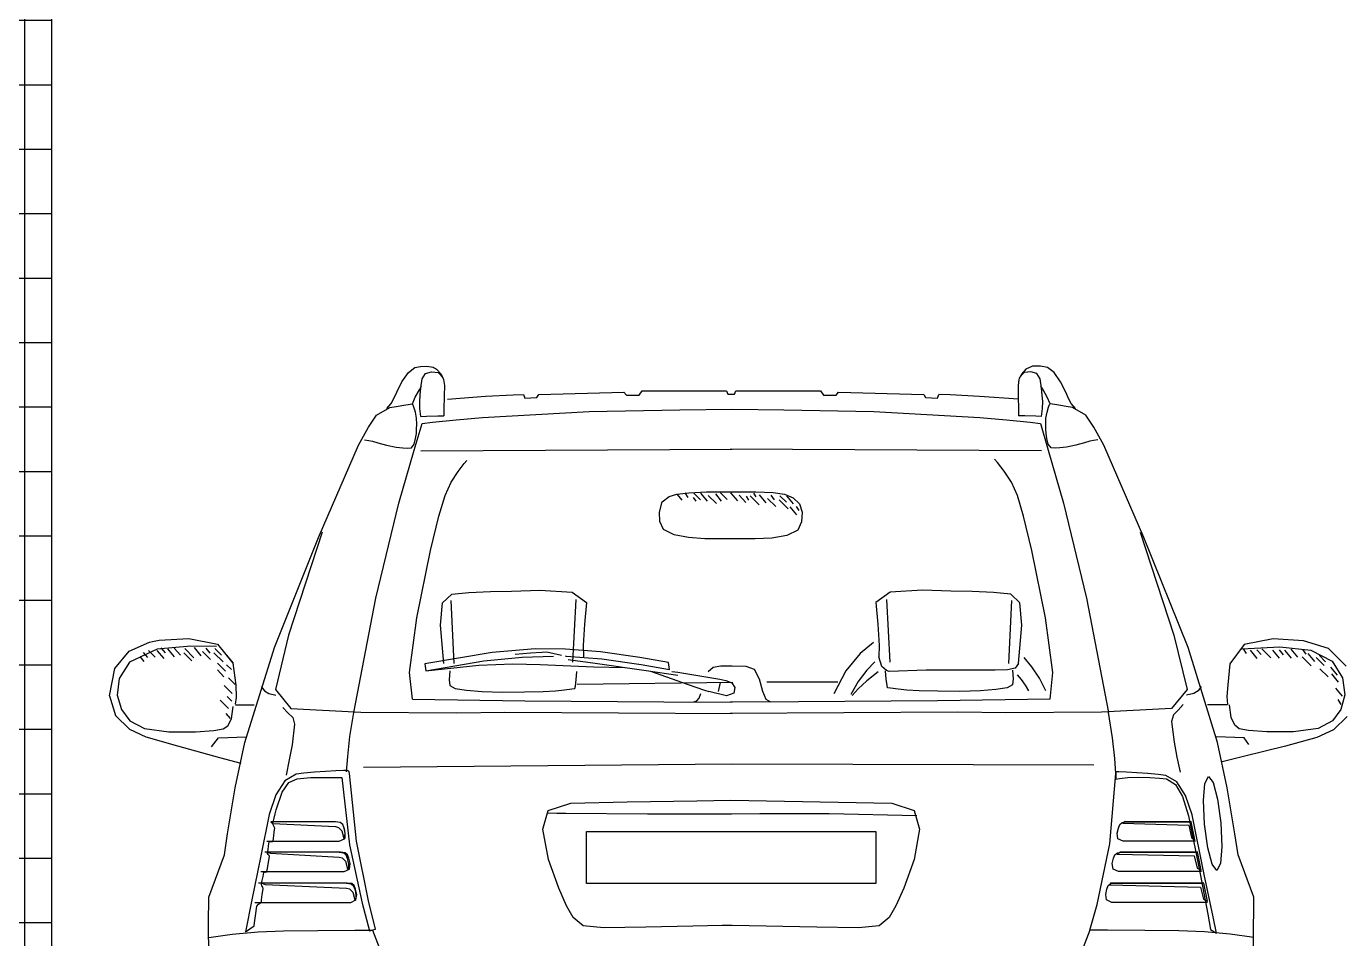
# Model space of a CAD drawing. Extents: x 425 to 531, y 796 to 840.
# Drawn here: x 478.165 to 480.468, y 812.885 to 814.477 of the extents above; entities that cross this region are included whole.
import ezdxf

# ---------------------------------------------------------------- set-up
doc = ezdxf.new("R2010")
doc.units = 0
doc.header["$MEASUREMENT"] = 0
doc.linetypes.add('CONTINU', pattern=[0])
doc.layers.get('0').update_dxf_attribs({"linetype": 'CONTINUOUS'})
doc.layers.add('Indic_Corte_Vista', color=2, linetype='CONTINUOUS')

# ---------------------------------------------------------------- blocks, each defined once
blk = doc.blocks.new('Austin Mini arrière')
at = {"color": 8, "linetype": 'Continuous', "flags": 128}
for points in [[(0.1064, -28.8455), (0.1177, -28.8287)], [(0.1177, -28.8287), (0.1289, -28.8201)], [(0.1289, -28.8201), (0.1414, -28.8181)], [(0.1414, -28.8181), (0.1552, -28.8182)], [(0.1419, -28.8402), (0.1479, -28.8306)], [(0.1479, -28.8306), (0.1582, -28.8276)], [(0.1552, -28.8182), (0.1669, -28.8232)], [(0.1582, -28.8276), (0.1696, -28.829)], [(0.1669, -28.8232), (0.1747, -28.8318)], [(0.1696, -28.829), (0.1785, -28.838)], [(1.1928, -28.829), (1.184, -28.838)], [(1.1956, -28.8232), (1.1878, -28.8318)], [(1.2043, -28.8276), (1.1928, -28.829)], [(1.1975, -28.8218), (1.1956, -28.8232)], [(1.1995, -28.8206), (1.1975, -28.8218)], [(1.2017, -28.8196), (1.1995, -28.8206)], [(1.2124, -28.8177), (1.2017, -28.8196)], [(1.2146, -28.8306), (1.2043, -28.8276)], [(1.2237, -28.8184), (1.2124, -28.8177)], [(1.2206, -28.8402), (1.2146, -28.8306)], [(1.2336, -28.8201), (1.2237, -28.8184)], [(1.2448, -28.8287), (1.2336, -28.8201)], [(1.2561, -28.8455), (1.2448, -28.8287)], [(0.0973, -28.8633), (0.1064, -28.8455)], [(0.1369, -28.8591), (0.1405, -28.8528)], [(0.1395, -28.8555), (0.1419, -28.8402)], [(0.1747, -28.8318), (0.1792, -28.841)], [(0.1792, -28.841), (0.1806, -28.8517)], [(0.1806, -28.8517), (0.1804, -28.8705)], [(1.1833, -28.841), (1.1819, -28.8517)], [(1.1819, -28.8517), (1.1821, -28.8705)], [(1.1878, -28.8318), (1.1833, -28.841)], [(1.223, -28.8555), (1.2206, -28.8402)], [(1.2256, -28.8591), (1.222, -28.8528)], [(1.2652, -28.8633), (1.2561, -28.8455)], [(0.0878, -28.8832), (0.092, -28.8754)], [(0.092, -28.8754), (0.0973, -28.8633)], [(0.1247, -28.8834), (0.1297, -28.8721)], [(0.1297, -28.8721), (0.1369, -28.8591)], [(0.1375, -28.8793), (0.1384, -28.8686)], [(0.1384, -28.8686), (0.1395, -28.8555)], [(0.1797, -28.8758), (0.2481, -28.8707)], [(0.1804, -28.8705), (0.1798, -28.8934)], [(0.2481, -28.8707), (0.2989, -28.8682)], [(0.2989, -28.8682), (0.3188, -28.8675)], [(0.321, -28.8739), (0.3188, -28.8675)], [(0.3421, -28.8728), (0.321, -28.8739)], [(0.3452, -28.8675), (0.3421, -28.8728)], [(0.494, -28.8633), (0.3452, -28.8675)], [(0.4982, -28.8686), (0.494, -28.8633)], [(0.5204, -28.8686), (0.4982, -28.8686)], [(0.5256, -28.8612), (0.5204, -28.8686)], [(0.6733, -28.8612), (0.5256, -28.8612)], [(0.6754, -28.8665), (0.6733, -28.8612)], [(0.687, -28.8665), (0.6754, -28.8665)], [(0.6892, -28.8612), (0.687, -28.8665)], [(0.8369, -28.8612), (0.6892, -28.8612)], [(0.8421, -28.8686), (0.8369, -28.8612)], [(0.8643, -28.8686), (0.8421, -28.8686)], [(0.8685, -28.8633), (0.8643, -28.8686)], [(1.0173, -28.8675), (0.8685, -28.8633)], [(1.0204, -28.8728), (1.0173, -28.8675)], [(1.0415, -28.8739), (1.0204, -28.8728)], [(1.0437, -28.8675), (1.0415, -28.8739)], [(1.062, -28.8681), (1.0437, -28.8675)], [(1.1099, -28.8705), (1.062, -28.8681)], [(1.1767, -28.8756), (1.1099, -28.8705)], [(1.1821, -28.8705), (1.1826, -28.8934)], [(1.2241, -28.8686), (1.223, -28.8555)], [(1.225, -28.8793), (1.2241, -28.8686)], [(1.2327, -28.8721), (1.2256, -28.8591)], [(1.2378, -28.8834), (1.2327, -28.8721)], [(1.2705, -28.8754), (1.2652, -28.8633)], [(1.2747, -28.8832), (1.2705, -28.8754)], [(0.0622, -28.9036), (0.0856, -28.8902)], [(0.0804, -28.8918), (0.0878, -28.8832)], [(0.0856, -28.8902), (0.0967, -28.8883)], [(0.0967, -28.8883), (0.113, -28.8853)], [(0.113, -28.8853), (0.1247, -28.8834)], [(0.1254, -28.8848), (0.1247, -28.8834)], [(0.1272, -28.8896), (0.1254, -28.8848)], [(0.13, -28.8981), (0.1272, -28.8896)], [(0.1319, -28.9088), (0.13, -28.8981)], [(0.1376, -28.892), (0.1375, -28.8793)], [(0.1395, -28.9055), (0.1376, -28.892)], [(0.1798, -28.8934), (0.1796, -28.9045)], [(0.4324, -28.8972), (0.2471, -28.9076)], [(0.5893, -28.8941), (0.4324, -28.8972)], [(0.6797, -28.8929), (0.5893, -28.8941)], [(0.7708, -28.8941), (0.6797, -28.8929)], [(0.9293, -28.8972), (0.7708, -28.8941)], [(1.1154, -28.9076), (0.9293, -28.8972)], [(1.1826, -28.8934), (1.1829, -28.9045)], [(1.223, -28.9055), (1.2249, -28.892)], [(1.2249, -28.892), (1.225, -28.8793)], [(1.2306, -28.9088), (1.2325, -28.8981)], [(1.2325, -28.8981), (1.2353, -28.8896)], [(1.2353, -28.8896), (1.2371, -28.8848)], [(1.2371, -28.8848), (1.2378, -28.8834)], [(1.2495, -28.8853), (1.2378, -28.8834)], [(1.2658, -28.8883), (1.2495, -28.8853)], [(1.2769, -28.8902), (1.2658, -28.8883)], [(1.2821, -28.8918), (1.2747, -28.8832)], [(1.3003, -28.9036), (1.2769, -28.8902)], [(0.048, -28.9243), (0.0622, -28.9036)], [(0.1416, -28.9182), (0.1279, -28.9646)], [(0.1323, -28.9191), (0.1319, -28.9088)], [(0.1321, -28.9277), (0.1323, -28.9191)], [(0.1395, -28.9055), (0.1494, -28.9052)], [(0.1596, -28.9159), (0.1416, -28.9182)], [(0.1494, -28.9052), (0.1689, -28.9047)], [(0.201, -28.9113), (0.1596, -28.9159)], [(0.1689, -28.9047), (0.1796, -28.9045)], [(0.2471, -28.9076), (0.201, -28.9113)], [(1.1615, -28.9113), (1.1154, -28.9076)], [(1.2029, -28.9159), (1.1615, -28.9113)], [(1.1935, -28.9047), (1.1829, -28.9045)], [(1.2131, -28.9052), (1.1935, -28.9047)], [(1.2209, -28.9182), (1.2029, -28.9159)], [(1.223, -28.9055), (1.2131, -28.9052)], [(1.2346, -28.9646), (1.2209, -28.9182)], [(1.2302, -28.9191), (1.2306, -28.9088)], [(1.2304, -28.9277), (1.2302, -28.9191)], [(1.3145, -28.9243), (1.3003, -28.9036)], [(0.0308, -28.9556), (0.048, -28.9243)], [(0.1279, -28.954), (0.1304, -28.9442)], [(0.1304, -28.9442), (0.1317, -28.9354)], [(0.1317, -28.9354), (0.1321, -28.9277)], [(1.2308, -28.9354), (1.2304, -28.9277)], [(1.2321, -28.9442), (1.2308, -28.9354)], [(1.2346, -28.954), (1.2321, -28.9442)], [(1.3317, -28.9556), (1.3145, -28.9243)], [(-0.0389, -29.1167), (0.0308, -28.9556)], [(0.0414, -28.9467), (0.0488, -28.9476)], [(0.0488, -28.9476), (0.055, -28.9489)], [(0.055, -28.9489), (0.0646, -28.9519)], [(0.0646, -28.9519), (0.0798, -28.956)], [(0.0798, -28.956), (0.0961, -28.9591)], [(0.0961, -28.9591), (0.1078, -28.9604)], [(0.1279, -28.9646), (0.1012, -29.0571)], [(0.1078, -28.9604), (0.1156, -28.9611)], [(0.1156, -28.9611), (0.1229, -28.9604)], [(0.1229, -28.9604), (0.1279, -28.954)], [(0.1395, -28.9657), (0.6828, -28.9627)], [(1.223, -28.9657), (0.6797, -28.9627)], [(1.2396, -28.9604), (1.2346, -28.954)], [(1.2613, -29.0571), (1.2346, -28.9646)], [(1.2469, -28.9611), (1.2396, -28.9604)], [(1.2547, -28.9604), (1.2469, -28.9611)], [(1.2663, -28.9591), (1.2547, -28.9604)], [(1.2827, -28.956), (1.2663, -28.9591)], [(1.2979, -28.9519), (1.2827, -28.956)], [(1.3075, -28.9489), (1.2979, -28.9519)], [(1.3137, -28.9476), (1.3075, -28.9489)], [(1.3211, -28.9467), (1.3137, -28.9476)], [(1.4014, -29.1167), (1.3317, -28.9556)], [(0.205, -29.0011), (0.2165, -28.9862)], [(0.2165, -28.9862), (0.2215, -28.9802)], [(1.1471, -28.9879), (1.1425, -28.9825)], [(1.1579, -29.0018), (1.1471, -28.9879)], [(0.1922, -29.0205), (0.205, -29.0011)], [(1.1703, -29.0205), (1.1579, -29.0018)], [(0.1818, -29.0437), (0.1922, -29.0205)], [(0.6384, -29.0373), (0.6083, -29.0384)], [(0.681, -29.0371), (0.6384, -29.0373)], [(0.7241, -29.0375), (0.681, -29.0371)], [(0.7553, -29.0388), (0.7241, -29.0375)], [(1.1807, -29.0437), (1.1703, -29.0205)], [(0.1012, -29.0571), (0.061, -29.2231)], [(0.1711, -29.08), (0.1818, -29.0437)], [(0.562, -29.0582), (0.5576, -29.073)], [(0.5732, -29.0477), (0.562, -29.0582)], [(0.5882, -29.0414), (0.5732, -29.0477)], [(0.5849, -29.0442), (0.5732, -29.0582)], [(0.5976, -29.0514), (0.5817, -29.0672)], [(0.5962, -29.0442), (0.5846, -29.0555)], [(0.6083, -29.0384), (0.5882, -29.0414)], [(0.6178, -29.049), (0.6036, -29.0631)], [(0.612, -29.0432), (0.6065, -29.0514)], [(0.6323, -29.0425), (0.6206, -29.0565)], [(0.6484, -29.0442), (0.6325, -29.0599)], [(0.6425, -29.0394), (0.638, -29.0462)], [(0.6554, -29.0449), (0.651, -29.0517)], [(0.6671, -29.0432), (0.6559, -29.0558)], [(0.6822, -29.0388), (0.6705, -29.0528)], [(0.6997, -29.039), (0.6882, -29.0504)], [(0.7087, -29.0408), (0.6986, -29.0536)], [(0.7213, -29.0439), (0.7071, -29.0579)], [(0.7351, -29.0398), (0.7234, -29.0538)], [(0.7464, -29.0397), (0.7349, -29.0511)], [(0.7477, -29.047), (0.7432, -29.0537)], [(0.776, -29.0414), (0.7553, -29.0388)], [(0.7622, -29.0388), (0.7567, -29.047)], [(0.7755, -29.0418), (0.7672, -29.0517)], [(0.7895, -29.0453), (0.776, -29.0414)], [(0.8015, -29.0546), (0.7895, -29.0453)], [(0.8066, -29.073), (0.8015, -29.0546)], [(1.1914, -29.08), (1.1807, -29.0437)], [(1.3015, -29.2231), (1.2613, -29.0571)], [(0.1564, -29.1397), (0.1711, -29.08)], [(0.5576, -29.073), (0.5584, -29.0897)], [(0.5679, -29.063), (0.5635, -29.0698)], [(0.5788, -29.0634), (0.5671, -29.0774)], [(0.806, -29.0893), (0.8066, -29.073)], [(1.2061, -29.1397), (1.1914, -29.08)], [(0.5584, -29.0897), (0.5651, -29.1041)], [(0.5651, -29.1041), (0.5842, -29.1137)], [(0.7807, -29.1122), (0.7996, -29.103)], [(0.7996, -29.103), (0.806, -29.0893)], [(-0.1161, -29.3087), (-0.0389, -29.1167)], [(-0.0325, -29.1076), (-0.0913, -29.2873)], [(0.5842, -29.1137), (0.6104, -29.118)], [(0.6104, -29.118), (0.6397, -29.1194)], [(0.6397, -29.1194), (0.681, -29.1194)], [(0.681, -29.1194), (0.7275, -29.119)], [(0.7275, -29.119), (0.756, -29.1169)], [(0.756, -29.1169), (0.7807, -29.1122)], [(1.395, -29.1076), (1.4538, -29.2873)], [(1.4786, -29.3087), (1.4014, -29.1167)], [(0.1327, -29.257), (0.1564, -29.1397)], [(1.2298, -29.257), (1.2061, -29.1397)], [(0.1773, -29.2307), (0.1933, -29.2157)], [(0.1933, -29.2157), (0.2232, -29.2127)], [(0.2232, -29.2127), (0.2608, -29.2113)], [(0.2608, -29.2113), (0.2977, -29.2104)], [(0.2977, -29.2104), (0.3474, -29.2088)], [(0.3474, -29.2088), (0.4036, -29.2124)], [(0.4036, -29.2124), (0.4286, -29.2305)], [(0.9589, -29.2124), (0.9339, -29.2305)], [(1.0151, -29.2088), (0.9589, -29.2124)], [(1.0648, -29.2104), (1.0151, -29.2088)], [(1.1017, -29.2113), (1.0648, -29.2104)], [(1.1393, -29.2127), (1.1017, -29.2113)], [(1.1692, -29.2157), (1.1393, -29.2127)], [(1.1852, -29.2307), (1.1692, -29.2157)], [(0.061, -29.2231), (0.0224, -29.4225)], [(0.1738, -29.2699), (0.1773, -29.2307)], [(0.1919, -29.2267), (0.197, -29.3366)], [(0.4099, -29.2252), (0.4043, -29.3344)], [(0.4286, -29.2305), (0.4251, -29.2684)], [(0.9339, -29.2305), (0.9374, -29.2684)], [(0.9526, -29.2252), (0.9581, -29.3344)], [(1.1706, -29.2267), (1.1655, -29.3366)], [(1.1887, -29.2699), (1.1852, -29.2307)], [(1.3401, -29.4225), (1.3015, -29.2231)], [(0.1196, -29.3524), (0.1327, -29.257)], [(1.2429, -29.3524), (1.2298, -29.257)], [(-0.0913, -29.2873), (-0.1144, -29.3822)], [(0.1796, -29.337), (0.1738, -29.2699)], [(0.4251, -29.2684), (0.4229, -29.3057)], [(0.9374, -29.2684), (0.9396, -29.3057)], [(1.1829, -29.337), (1.1887, -29.2699)], [(1.4538, -29.2873), (1.4769, -29.3822)], [(-0.3924, -29.3417), (-0.3611, -29.3109)], [(-0.3306, -29.3135), (-0.3676, -29.3328)], [(-0.3611, -29.3109), (-0.318, -29.2975)], [(-0.2766, -29.3079), (-0.3306, -29.3135)], [(-0.316, -29.3125), (-0.3215, -29.3207)], [(-0.318, -29.2975), (-0.265, -29.2941)], [(-0.2957, -29.3118), (-0.3074, -29.3258)], [(-0.2847, -29.3136), (-0.2964, -29.3276)], [(-0.2752, -29.3132), (-0.2824, -29.3217)], [(-0.2098, -29.3113), (-0.2766, -29.3079)], [(-0.2636, -29.3135), (-0.2753, -29.3275)], [(-0.265, -29.2941), (-0.2143, -29.3039)], [(-0.2447, -29.3111), (-0.2606, -29.3268)], [(-0.2362, -29.3129), (-0.2441, -29.3213)], [(-0.2246, -29.3138), (-0.2363, -29.3279)], [(-0.2122, -29.3112), (-0.2177, -29.3194)], [(-0.2143, -29.3039), (-0.1893, -29.3376)], [(-0.1675, -29.4747), (-0.1161, -29.3087)], [(0.4229, -29.3057), (0.4233, -29.3254)], [(0.4331, -29.3005), (0.456, -29.3193)], [(0.9092, -29.3167), (0.9704, -29.3116)], [(0.9396, -29.3057), (0.9392, -29.3254)], [(0.9704, -29.3116), (1.0232, -29.3113)], [(1.0232, -29.3113), (1.0983, -29.3175)], [(1.53, -29.4747), (1.4786, -29.3087)], [(1.578, -29.303), (1.5512, -29.3363)], [(1.5827, -29.3109), (1.5711, -29.3223)], [(1.6278, -29.293), (1.578, -29.303)], [(1.5796, -29.3073), (1.6246, -29.3067)], [(1.5985, -29.31), (1.5912, -29.3189)], [(1.6189, -29.3092), (1.6072, -29.3233)], [(1.6349, -29.3109), (1.619, -29.3267)], [(1.6246, -29.3067), (1.6832, -29.312)], [(1.6799, -29.2962), (1.6278, -29.293)], [(1.6537, -29.31), (1.6424, -29.3226)], [(1.6653, -29.311), (1.6536, -29.325)], [(1.6768, -29.3094), (1.6695, -29.3183)], [(1.6836, -29.3142), (1.6719, -29.3282)], [(1.6857, -29.2971), (1.6799, -29.2962)], [(1.6832, -29.312), (1.7315, -29.3347)], [(1.6913, -29.2982), (1.6857, -29.2971)], [(1.6983, -29.3143), (1.6867, -29.3257)], [(1.6969, -29.2995), (1.6913, -29.2982)], [(1.7322, -29.3156), (1.6969, -29.2995)], [(-0.3676, -29.3328), (-0.386, -29.362)], [(-0.3448, -29.3223), (-0.3564, -29.3337)], [(-0.3396, -29.3265), (-0.3538, -29.3405)], [(-0.325, -29.3196), (-0.3367, -29.3336)], [(-0.3151, -29.3251), (-0.331, -29.3408)], [(0.1565, -29.3426), (0.1697, -29.3265)], [(0.1796, -29.337), (0.1858, -29.3452)], [(0.4186, -29.3423), (0.4233, -29.3254)], [(0.4305, -29.3338), (0.4445, -29.3483)], [(0.456, -29.3193), (0.4809, -29.3494)], [(0.789, -29.3471), (0.7909, -29.3349)], [(0.7909, -29.3349), (0.8406, -29.3264)], [(0.9189, -29.3365), (0.8297, -29.3493)], [(0.9073, -29.3289), (0.8387, -29.3386)], [(0.8406, -29.3264), (0.9092, -29.3167)], [(0.9685, -29.3238), (0.9073, -29.3289)], [(0.9656, -29.3299), (0.9189, -29.3365)], [(0.9692, -29.3238), (0.9685, -29.3238)], [(0.9699, -29.3238), (0.9692, -29.3238)], [(0.9706, -29.3237), (0.9699, -29.3238)], [(1.0028, -29.3167), (0.9774, -29.3222)], [(1.0461, -29.3257), (0.9916, -29.324)], [(1.011, -29.317), (1.0028, -29.3167)], [(1.0315, -29.3183), (1.011, -29.317)], [(1.0582, -29.3207), (1.0315, -29.3183)], [(1.1128, -29.3321), (1.0461, -29.3257)], [(1.0983, -29.3175), (1.216, -29.3376)], [(1.2141, -29.3497), (1.1128, -29.3321)], [(1.5512, -29.3363), (1.546, -29.3745)], [(1.5622, -29.3223), (1.5505, -29.3363)], [(1.5782, -29.3361), (1.564, -29.3502)], [(1.5841, -29.3182), (1.5682, -29.3339)], [(1.6043, -29.3158), (1.5901, -29.3298)], [(1.637, -29.3183), (1.6228, -29.3323)], [(1.7075, -29.3176), (1.7002, -29.3265)], [(1.7137, -29.3245), (1.7064, -29.3334)], [(1.7315, -29.3347), (1.7498, -29.3631)], [(1.757, -29.3458), (1.7322, -29.3156)], [(-0.3666, -29.3552), (-0.3783, -29.3692)], [(-0.3648, -29.3435), (-0.3765, -29.3575)], [(-0.3464, -29.3463), (-0.3606, -29.3604)], [(-0.1893, -29.3376), (-0.1856, -29.374)], [(0.1247, -29.3993), (0.1196, -29.3524)], [(0.1432, -29.3622), (0.1565, -29.3426)], [(0.1746, -29.3646), (0.1813, -29.3565)], [(0.1858, -29.3452), (0.199, -29.3482)], [(0.1901, -29.3487), (0.1891, -29.3638)], [(0.199, -29.3482), (0.2207, -29.3486)], [(0.2207, -29.3486), (0.341, -29.3486)], [(0.341, -29.3486), (0.4053, -29.3507)], [(0.4053, -29.3507), (0.41, -29.3493)], [(0.41, -29.3493), (0.4186, -29.3423)], [(0.4109, -29.3644), (0.4117, -29.3497)], [(0.4248, -29.3512), (0.4446, -29.3673)], [(0.4445, -29.3483), (0.4597, -29.3682)], [(0.4809, -29.3494), (0.5024, -29.3896)], [(0.6413, -29.3469), (0.6326, -29.3637)], [(0.6555, -29.3415), (0.6413, -29.3469)], [(0.6797, -29.3411), (0.6555, -29.3415)], [(0.6996, -29.3412), (0.6797, -29.3411)], [(0.7128, -29.3435), (0.6996, -29.3412)], [(0.7747, -29.3522), (0.7012, -29.3644)], [(0.7215, -29.351), (0.7128, -29.3435)], [(0.8224, -29.3502), (0.7582, -29.3729)], [(0.8297, -29.3493), (0.7747, -29.3573)], [(0.7851, -29.3506), (0.7747, -29.3522)], [(0.8387, -29.3386), (0.789, -29.3471)], [(0.921, -29.3428), (0.8667, -29.3441)], [(0.9748, -29.3402), (0.921, -29.3428)], [(0.9516, -29.3656), (0.9508, -29.3509)], [(1.0149, -29.3384), (0.9748, -29.3402)], [(1.0625, -29.3376), (1.0149, -29.3384)], [(1.1218, -29.3399), (1.0625, -29.3376)], [(1.2141, -29.3497), (1.1218, -29.3399)], [(1.1724, -29.3499), (1.1734, -29.3651)], [(1.216, -29.3376), (1.2141, -29.3497)], [(1.2378, -29.3993), (1.2429, -29.3524)], [(1.5622, -29.339), (1.5538, -29.3473)], [(1.5782, -29.3477), (1.5669, -29.3603)], [(1.7664, -29.3933), (1.757, -29.3458)], [(-0.386, -29.362), (-0.39, -29.3916)], [(-0.3735, -29.3798), (-0.3852, -29.3938)], [(-0.1856, -29.374), (-0.1837, -29.3947)], [(-0.1391, -29.3771), (-0.1337, -29.3845)], [(-0.1144, -29.3822), (-0.0874, -29.4156)], [(0.132, -29.3847), (0.1432, -29.3622)], [(0.1616, -29.3847), (0.1675, -29.3745)], [(0.1675, -29.3745), (0.1746, -29.3646)], [(0.1891, -29.3638), (0.1901, -29.3739)], [(0.1901, -29.3739), (0.1996, -29.3792)], [(0.1996, -29.3792), (0.2191, -29.3823)], [(0.2191, -29.3823), (0.2463, -29.3846)], [(0.353, -29.3845), (0.3748, -29.3835)], [(0.3748, -29.3835), (0.3901, -29.3819)], [(0.3901, -29.3819), (0.403, -29.3801)], [(0.403, -29.3801), (0.4085, -29.3792)], [(0.4085, -29.3792), (0.4093, -29.3751)], [(0.4093, -29.3751), (0.4109, -29.3644)], [(0.4446, -29.3673), (0.4597, -29.381)], [(0.4597, -29.3682), (0.4726, -29.3912)], [(0.4597, -29.381), (0.4703, -29.3925)], [(0.495, -29.3697), (0.6189, -29.3697)], [(0.6326, -29.3637), (0.6265, -29.3851)], [(0.6802, -29.3709), (0.6749, -29.3787)], [(0.6749, -29.3787), (0.6767, -29.3885)], [(0.95, -29.3729), (0.6786, -29.3697)], [(0.6908, -29.3664), (0.6802, -29.3709)], [(0.7012, -29.3644), (0.6908, -29.3664)], [(0.7007, -29.3702), (0.704, -29.386)], [(0.7279, -29.3833), (0.7203, -29.3857)], [(0.7582, -29.3729), (0.7279, -29.3833)], [(0.9532, -29.3763), (0.9516, -29.3656)], [(0.954, -29.3805), (0.9532, -29.3763)], [(0.9594, -29.3813), (0.954, -29.3805)], [(0.9724, -29.3831), (0.9594, -29.3813)], [(0.9877, -29.3847), (0.9724, -29.3831)], [(1.1629, -29.3805), (1.1434, -29.3835)], [(1.1724, -29.3751), (1.1629, -29.3805)], [(1.1734, -29.3651), (1.1724, -29.3751)], [(1.4769, -29.3822), (1.4498, -29.4156)], [(1.5015, -29.3771), (1.4961, -29.3845)], [(1.546, -29.3745), (1.5456, -29.3962)], [(1.5585, -29.362), (1.547, -29.3734)], [(1.5664, -29.3751), (1.5522, -29.3891)], [(1.7498, -29.3631), (1.7529, -29.392)], [(-0.39, -29.3916), (-0.3828, -29.4172)], [(-0.3775, -29.4), (-0.383, -29.4082)], [(-0.1837, -29.3947), (-0.1851, -29.4086)], [(-0.1337, -29.3845), (-0.1262, -29.3895)], [(-0.1262, -29.3895), (-0.1137, -29.3919)], [(0.1247, -29.3993), (0.321, -29.4021)], [(0.2463, -29.3846), (0.2819, -29.3856)], [(0.2819, -29.3856), (0.3205, -29.3853)], [(0.3205, -29.3853), (0.353, -29.3845)], [(0.321, -29.4021), (0.5639, -29.4039)], [(0.5639, -29.4039), (0.6828, -29.4046)], [(0.6211, -29.399), (0.6128, -29.404)], [(0.6265, -29.3851), (0.6211, -29.399)], [(0.6767, -29.3885), (0.6892, -29.3936)], [(0.7986, -29.4039), (0.6797, -29.4046)], [(0.6892, -29.3936), (0.7203, -29.3857)], [(0.7373, -29.3971), (0.7341, -29.389)], [(0.7412, -29.4022), (0.7373, -29.3971)], [(0.7467, -29.404), (0.7412, -29.4022)], [(1.0415, -29.4021), (0.7986, -29.4039)], [(1.0095, -29.3857), (0.9877, -29.3847)], [(1.042, -29.3865), (1.0095, -29.3857)], [(1.2378, -29.3993), (1.0415, -29.4021)], [(1.0806, -29.3868), (1.042, -29.3865)], [(1.1162, -29.3859), (1.0806, -29.3868)], [(1.1434, -29.3835), (1.1162, -29.3859)], [(1.4886, -29.3895), (1.4762, -29.3919)], [(1.4961, -29.3845), (1.4886, -29.3895)], [(1.5456, -29.3962), (1.5471, -29.4081)], [(1.5612, -29.3945), (1.5529, -29.4027)], [(1.5731, -29.4011), (1.5589, -29.4152)], [(1.7529, -29.392), (1.7453, -29.4172)], [(1.7664, -29.3933), (1.7561, -29.4279)], [(-0.3942, -29.4291), (-0.3698, -29.4528)], [(-0.3828, -29.4172), (-0.3682, -29.4369)], [(-0.1916, -29.4314), (-0.1886, -29.4093)], [(-0.1851, -29.4093), (-0.1504, -29.4093)], [(-0.1079, -29.4087), (-0.0992, -29.4184)], [(-0.0992, -29.4184), (-0.0907, -29.4263)], [(-0.0907, -29.4263), (-0.0875, -29.438)], [(-0.0874, -29.4156), (0.0348, -29.422)], [(0.0156, -29.4665), (0.0224, -29.4225)], [(0.0348, -29.422), (0.202, -29.4227)], [(0.202, -29.4227), (0.2861, -29.422)], [(0.2861, -29.422), (0.6828, -29.4241)], [(1.0764, -29.422), (0.6797, -29.4241)], [(1.1605, -29.4227), (1.0764, -29.422)], [(1.3277, -29.422), (1.1605, -29.4227)], [(1.4498, -29.4156), (1.3277, -29.422)], [(1.3467, -29.4645), (1.3401, -29.4225)], [(1.4551, -29.4231), (1.4466, -29.4311)], [(1.4638, -29.4135), (1.4551, -29.4231)], [(1.5465, -29.4093), (1.5138, -29.4093)], [(1.5536, -29.4334), (1.5504, -29.412)], [(1.5633, -29.4242), (1.5561, -29.4331)], [(1.7453, -29.4172), (1.7307, -29.4369)], [(1.7561, -29.4279), (1.7317, -29.4516)], [(-0.3682, -29.4369), (-0.3431, -29.4506)], [(-0.3431, -29.4506), (-0.3005, -29.4562)], [(-0.2219, -29.454), (-0.2055, -29.451)], [(-0.2055, -29.451), (-0.1976, -29.4447)], [(-0.1976, -29.4447), (-0.1916, -29.4314)], [(-0.0875, -29.438), (-0.0917, -29.4739)], [(1.4466, -29.4311), (1.4434, -29.4428)], [(1.4434, -29.4428), (1.4477, -29.4787)], [(1.5599, -29.4455), (1.5536, -29.4334)], [(1.568, -29.451), (1.5599, -29.4455)], [(1.5844, -29.454), (1.568, -29.451)], [(1.7056, -29.4506), (1.663, -29.4562)], [(1.7317, -29.4516), (1.7031, -29.465)], [(1.7307, -29.4369), (1.7056, -29.4506)], [(-0.3698, -29.4528), (-0.3412, -29.4663)], [(-0.3412, -29.4663), (-0.2862, -29.481)], [(-0.3005, -29.4562), (-0.2538, -29.4561)], [(-0.2538, -29.4561), (-0.2219, -29.454)], [(-0.2224, -29.4784), (-0.214, -29.4668)], [(-0.214, -29.4668), (-0.1654, -29.4647)], [(-0.1843, -29.5537), (-0.1675, -29.4747)], [(-0.0917, -29.4739), (-0.0968, -29.5002)], [(0.0116, -29.5026), (0.0156, -29.4665)], [(1.3506, -29.4994), (1.3467, -29.4645)], [(1.5765, -29.4668), (1.5279, -29.4647)], [(1.5469, -29.554), (1.53, -29.4747)], [(1.5883, -29.4825), (1.5765, -29.4668)], [(1.6163, -29.4561), (1.5844, -29.454)], [(1.663, -29.4562), (1.6163, -29.4561)], [(1.7031, -29.465), (1.648, -29.4807)], [(-0.2862, -29.481), (-0.2127, -29.4994)], [(1.4477, -29.4787), (1.4527, -29.505)], [(1.648, -29.4807), (1.5743, -29.5008)], [(-0.2127, -29.4994), (-0.1759, -29.5085)], [(-0.0968, -29.5002), (-0.1023, -29.5267)], [(0.0097, -29.5291), (0.0116, -29.5026)], [(0.048, -29.5144), (0.6797, -29.5127)], [(0.6797, -29.5127), (1.3229, -29.5185)], [(1.3526, -29.5257), (1.3506, -29.4994)], [(1.4527, -29.505), (1.4582, -29.5315)], [(1.5743, -29.5008), (1.5375, -29.5108)], [(-0.1517, -29.5343), (-0.1599, -29.5448)], [(-0.1455, -29.5461), (-0.1517, -29.5343)], [(-0.1117, -29.567), (-0.0965, -29.5436)], [(-0.0965, -29.5436), (-0.0775, -29.5323)], [(-0.0787, -29.5382), (-0.094, -29.5479)], [(-0.0663, -29.5368), (-0.0787, -29.5382)], [(-0.0775, -29.5323), (-0.0642, -29.5304)], [(-0.0493, -29.536), (-0.0663, -29.5368)], [(-0.0642, -29.5304), (-0.0461, -29.5288)], [(-0.0302, -29.5352), (-0.0493, -29.536)], [(-0.0461, -29.5288), (-0.0266, -29.5275)], [(-0.0113, -29.5356), (-0.0302, -29.5352)], [(-0.0266, -29.5275), (-0.0086, -29.5266)], [(0.0037, -29.5375), (-0.0113, -29.5356)], [(-0.0086, -29.5266), (0.0045, -29.5261)], [(0.0098, -29.5386), (0.0037, -29.5375)], [(0.0045, -29.5261), (0.0096, -29.5259)], [(0.0096, -29.5259), (0.0098, -29.5386)], [(0.0203, -29.6517), (0.0097, -29.5291)], [(1.3351, -29.6472), (1.3473, -29.5289)], [(1.3473, -29.5289), (1.3482, -29.5262)], [(1.3609, -29.536), (1.3473, -29.6536)], [(1.3482, -29.5262), (1.3502, -29.5243)], [(1.3502, -29.5243), (1.353, -29.5236)], [(1.353, -29.5236), (1.3581, -29.5238)], [(1.3581, -29.5238), (1.3712, -29.5243)], [(1.385, -29.536), (1.3609, -29.536)], [(1.3712, -29.5243), (1.3892, -29.5252)], [(1.4157, -29.536), (1.385, -29.536)], [(1.3892, -29.5252), (1.4088, -29.5264)], [(1.4088, -29.5264), (1.427, -29.528)], [(1.439, -29.5379), (1.4157, -29.536)], [(1.427, -29.528), (1.4405, -29.53)], [(1.4532, -29.5448), (1.439, -29.5379)], [(1.4405, -29.53), (1.4607, -29.5419)], [(1.4607, -29.5419), (1.4764, -29.5662)], [(-0.1979, -29.6341), (-0.1843, -29.5537)], [(-0.1599, -29.5448), (-0.1676, -29.5737)], [(-0.1431, -29.5759), (-0.1455, -29.5461)], [(-0.1231, -29.6012), (-0.1117, -29.567)], [(-0.094, -29.5479), (-0.1066, -29.5693)], [(1.4652, -29.5614), (1.4532, -29.5448)], [(1.4755, -29.592), (1.4652, -29.5614)], [(1.4764, -29.5662), (1.4879, -29.6007)], [(1.5604, -29.6343), (1.5469, -29.554)], [(-0.1676, -29.5737), (-0.1733, -29.6148)], [(-0.1449, -29.6174), (-0.1431, -29.5759)], [(-0.1066, -29.5693), (-0.117, -29.6025)], [(0.4011, -29.5807), (0.3617, -29.5933)], [(0.6818, -29.5755), (0.4011, -29.5807)], [(0.7414, -29.5764), (0.6818, -29.5755)], [(0.8631, -29.5784), (0.7414, -29.5764)], [(0.9614, -29.5807), (0.8631, -29.5784)], [(1.0008, -29.5933), (0.9614, -29.5807)], [(-0.1445, -29.7049), (-0.1231, -29.6012)], [(-0.117, -29.6025), (-0.1372, -29.7041)], [(-0.1279, -29.6448), (-0.1215, -29.6131)], [(-0.0093, -29.6134), (-0.1224, -29.6134)], [(-0.1215, -29.6131), (-0.0062, -29.6127)], [(-0.0012, -29.6145), (-0.0093, -29.6134)], [(-0.0062, -29.6127), (-0.0021, -29.6158)], [(0.3617, -29.5933), (0.3523, -29.6262)], [(0.357, -29.6025), (0.5101, -29.5991)], [(0.5101, -29.5991), (0.6314, -29.5991)], [(0.6314, -29.5991), (0.6807, -29.5997)], [(0.6807, -29.5997), (0.7219, -29.5999)], [(0.7219, -29.5999), (0.8273, -29.5999)], [(0.8273, -29.5999), (0.9698, -29.5987)], [(0.9698, -29.5987), (0.9761, -29.5987)], [(0.9761, -29.5987), (0.9859, -29.5986)], [(0.9859, -29.5986), (1.0009, -29.5983)], [(1.0102, -29.6262), (1.0008, -29.5933)], [(1.3637, -29.6145), (1.3718, -29.6134)], [(1.3718, -29.6134), (1.4849, -29.6134)], [(1.4773, -29.5993), (1.4755, -29.592)], [(1.4797, -29.6089), (1.4773, -29.5993)], [(1.4815, -29.6161), (1.4797, -29.6089)], [(1.4849, -29.6134), (1.4815, -29.6161)], [(1.4879, -29.6007), (1.5026, -29.6728)], [(-0.2034, -29.671), (-0.1979, -29.6341)], [(-0.1733, -29.6148), (-0.1751, -29.6563)], [(-0.1506, -29.6585), (-0.1449, -29.6174)], [(-0.1173, -29.6192), (-0.1224, -29.6404)], [(-0.0021, -29.6158), (-0.1173, -29.6192)], [(0.0031, -29.618), (-0.0012, -29.6145)], [(0.0055, -29.624), (0.0031, -29.618)], [(0.0075, -29.6333), (0.0055, -29.624)], [(0.0063, -29.6428), (0.0075, -29.6333)], [(0.3523, -29.6262), (0.3621, -29.6789)], [(0.9339, -29.6303), (0.4286, -29.6303)], [(0.4286, -29.6303), (0.4286, -29.7211)], [(0.9339, -29.7211), (0.9339, -29.6303)], [(1.0004, -29.6789), (1.0102, -29.6262)], [(1.3549, -29.6339), (1.3558, -29.6286)], [(1.355, -29.6392), (1.3549, -29.6339)], [(1.355, -29.6333), (1.357, -29.624)], [(1.3562, -29.6428), (1.355, -29.6333)], [(1.3558, -29.6286), (1.357, -29.624)], [(1.357, -29.624), (1.3594, -29.618)], [(1.3608, -29.6287), (1.3575, -29.6421)], [(1.3594, -29.618), (1.3637, -29.6145)], [(1.3665, -29.6229), (1.3608, -29.6287)], [(1.3718, -29.6216), (1.3665, -29.6229)], [(1.4815, -29.6161), (1.3718, -29.6216)], [(1.4781, -29.6243), (1.4789, -29.6219)], [(1.4788, -29.6309), (1.4781, -29.6243)], [(1.4797, -29.6375), (1.4788, -29.6309)], [(1.4789, -29.6219), (1.4807, -29.6186)], [(1.4807, -29.6186), (1.4815, -29.6161)], [(1.5659, -29.671), (1.5604, -29.6343)], [(-0.1751, -29.6563), (-0.1726, -29.686)], [(-0.1583, -29.6873), (-0.1506, -29.6585)], [(-0.1293, -29.6472), (-0.0029, -29.6472)], [(-0.1224, -29.6404), (-0.1279, -29.6448)], [(-0.0029, -29.6472), (0.0063, -29.6428)], [(0.0427, -29.7574), (0.0203, -29.6517)], [(1.3145, -29.751), (1.3351, -29.6472)], [(1.3473, -29.6536), (1.3255, -29.7552)], [(1.3553, -29.6414), (1.355, -29.6392)], [(1.356, -29.6431), (1.3553, -29.6414)], [(1.3575, -29.6421), (1.356, -29.6431)], [(1.3654, -29.6472), (1.3562, -29.6428)], [(1.4918, -29.6472), (1.3654, -29.6472)], [(1.4806, -29.6464), (1.4797, -29.6375)], [(1.4826, -29.6474), (1.4806, -29.6464)], [(1.4859, -29.6474), (1.4826, -29.6474)], [(1.4878, -29.6484), (1.4859, -29.6474)], [(1.4888, -29.6551), (1.4878, -29.6484)], [(1.4896, -29.6622), (1.4888, -29.6551)], [(-0.2308, -29.7448), (-0.2034, -29.671)], [(-0.1391, -29.6974), (-0.1327, -29.6657)], [(-0.0008, -29.6662), (-0.1331, -29.6662)], [(-0.1327, -29.6657), (0.0019, -29.6663)], [(-0.1268, -29.6728), (-0.132, -29.694)], [(0.0074, -29.6694), (-0.1268, -29.6728)], [(0.0072, -29.6673), (-0.0008, -29.6662)], [(0.0019, -29.6663), (0.0074, -29.6694)], [(0.0115, -29.6707), (0.0072, -29.6673)], [(0.0139, -29.6768), (0.0115, -29.6707)], [(0.016, -29.6861), (0.0139, -29.6768)], [(0.3621, -29.6789), (0.3801, -29.7293)], [(0.9824, -29.7293), (1.0004, -29.6789)], [(1.3465, -29.6861), (1.3486, -29.6768)], [(1.3486, -29.6768), (1.351, -29.6707)], [(1.3488, -29.6872), (1.3497, -29.6818)], [(1.3497, -29.6818), (1.3509, -29.6773)], [(1.3509, -29.6773), (1.3533, -29.6713)], [(1.351, -29.6707), (1.3553, -29.6673)], [(1.3547, -29.682), (1.3513, -29.6954)], [(1.3533, -29.6713), (1.3576, -29.6678)], [(1.3603, -29.6762), (1.3547, -29.682)], [(1.3553, -29.6673), (1.3633, -29.6662)], [(1.3576, -29.6678), (1.3656, -29.6667)], [(1.3657, -29.6749), (1.3603, -29.6762)], [(1.3633, -29.6662), (1.4956, -29.6662)], [(1.3656, -29.6667), (1.491, -29.666)], [(1.4852, -29.6681), (1.3657, -29.6749)], [(1.491, -29.666), (1.4852, -29.6681)], [(1.4873, -29.6735), (1.488, -29.6719)], [(1.4891, -29.6836), (1.4873, -29.6735)], [(1.488, -29.6719), (1.4898, -29.6704)], [(1.4905, -29.6687), (1.4896, -29.6622)], [(1.4898, -29.6704), (1.4905, -29.6687)], [(1.5026, -29.6728), (1.5181, -29.7493)], [(1.5933, -29.7448), (1.5659, -29.671)], [(-0.1726, -29.686), (-0.1665, -29.6979)], [(-0.1665, -29.6979), (-0.1583, -29.6873)], [(-0.1599, -29.7793), (-0.1445, -29.7049)], [(-0.1372, -29.7041), (-0.1505, -29.7746)], [(-0.1398, -29.7), (0.0055, -29.7)], [(-0.132, -29.694), (-0.1391, -29.6974)], [(0.0055, -29.7), (0.0147, -29.6956)], [(0.0147, -29.6956), (0.016, -29.6861)], [(1.3478, -29.6956), (1.3465, -29.6861)], [(1.357, -29.7), (1.3478, -29.6956)], [(1.3489, -29.6925), (1.3488, -29.6872)], [(1.3492, -29.6947), (1.3489, -29.6925)], [(1.3498, -29.6964), (1.3492, -29.6947)], [(1.3513, -29.6954), (1.3498, -29.6964)], [(1.5023, -29.7), (1.357, -29.7)], [(1.4909, -29.6948), (1.4891, -29.6836)], [(1.4917, -29.7002), (1.4909, -29.6948)], [(1.4934, -29.701), (1.4917, -29.7002)], [(1.4956, -29.7007), (1.4934, -29.701)], [(1.497, -29.7016), (1.4956, -29.7007)], [(1.4984, -29.7086), (1.497, -29.7016)], [(-0.1501, -29.7518), (-0.1437, -29.72)], [(0.0108, -29.72), (-0.1437, -29.72)], [(-0.1437, -29.72), (0.0189, -29.7205)], [(-0.1378, -29.7272), (-0.1429, -29.7483)], [(0.0201, -29.7231), (-0.1378, -29.7272)], [(0.0188, -29.7211), (0.0108, -29.72)], [(0.0231, -29.7245), (0.0188, -29.7211)], [(0.0189, -29.7205), (0.0201, -29.7231)], [(0.0255, -29.7306), (0.0231, -29.7245)], [(0.4286, -29.7211), (0.9339, -29.7211)], [(1.337, -29.7306), (1.3394, -29.7245)], [(1.3379, -29.7313), (1.3403, -29.7253)], [(1.3394, -29.7245), (1.3437, -29.7211)], [(1.3403, -29.7253), (1.3446, -29.7218)], [(1.3437, -29.7211), (1.3517, -29.72)], [(1.3446, -29.7218), (1.3526, -29.7207)], [(1.3527, -29.7289), (1.3473, -29.7302)], [(1.3517, -29.72), (1.5062, -29.72)], [(1.3526, -29.7207), (1.5006, -29.7203)], [(1.4948, -29.7224), (1.3527, -29.7289)], [(1.5006, -29.7203), (1.4948, -29.7224)], [(1.4982, -29.7299), (1.4988, -29.7274)], [(1.4997, -29.7154), (1.4984, -29.7086)], [(1.4988, -29.7274), (1.5004, -29.7247)], [(1.501, -29.7221), (1.4997, -29.7154)], [(1.5004, -29.7247), (1.501, -29.7221)], [(-0.2308, -29.7615), (-0.2308, -29.7448)], [(-0.1429, -29.7483), (-0.1501, -29.7518)], [(0.0171, -29.7538), (0.0263, -29.7494)], [(0.0276, -29.7399), (0.0255, -29.7306)], [(0.0263, -29.7494), (0.0276, -29.7399)], [(0.3801, -29.7293), (0.3937, -29.7598)], [(0.9688, -29.7598), (0.9824, -29.7293)], [(1.3023, -29.8005), (1.3145, -29.751)], [(1.3349, -29.7399), (1.337, -29.7306)], [(1.3362, -29.7494), (1.3349, -29.7399)], [(1.3358, -29.7411), (1.3367, -29.7358)], [(1.3359, -29.7464), (1.3358, -29.7411)], [(1.3362, -29.7486), (1.3359, -29.7464)], [(1.3369, -29.7504), (1.3362, -29.7486)], [(1.3454, -29.7538), (1.3362, -29.7494)], [(1.3367, -29.7358), (1.3379, -29.7313)], [(1.3383, -29.7494), (1.3369, -29.7504)], [(1.3417, -29.736), (1.3383, -29.7494)], [(1.3473, -29.7302), (1.3417, -29.736)], [(1.4998, -29.7399), (1.4982, -29.7299)], [(1.5009, -29.7495), (1.4998, -29.7399)], [(1.5013, -29.7538), (1.5009, -29.7495)], [(1.5181, -29.7493), (1.5292, -29.8053)], [(1.5936, -29.7906), (1.5933, -29.7448)], [(-0.2306, -29.8042), (-0.2308, -29.7615)], [(-0.1505, -29.7746), (-0.1552, -29.8009)], [(-0.1502, -29.7538), (0.0171, -29.7538)], [(0.0551, -29.8023), (0.0427, -29.7574)], [(0.3937, -29.7598), (0.4053, -29.7802)], [(0.9571, -29.7802), (0.9688, -29.7598)], [(1.3255, -29.7552), (1.3128, -29.8033)], [(1.5127, -29.7538), (1.3454, -29.7538)], [(1.503, -29.7547), (1.5013, -29.7538)], [(1.5065, -29.7567), (1.503, -29.7547)], [(1.5093, -29.7604), (1.5065, -29.7567)], [(1.5116, -29.7772), (1.5093, -29.7604)], [(-0.1658, -29.8078), (-0.1599, -29.7793)], [(0.4053, -29.7802), (0.4227, -29.7948)], [(0.4227, -29.7948), (0.459, -29.7985)], [(0.459, -29.7985), (0.532, -29.797)], [(0.532, -29.797), (0.6797, -29.7939)], [(0.6797, -29.7939), (0.6972, -29.7942)], [(0.6972, -29.7942), (0.7483, -29.7953)], [(0.7483, -29.7953), (0.8305, -29.797)], [(0.8305, -29.797), (0.9035, -29.7985)], [(0.9035, -29.7985), (0.9398, -29.7948)], [(0.9398, -29.7948), (0.9571, -29.7802)], [(1.5131, -29.7893), (1.5116, -29.7772)], [(1.5138, -29.7945), (1.5131, -29.7893)], [(1.5292, -29.8053), (1.5138, -29.7945)], [(1.5924, -29.9027), (1.5936, -29.7906)], [(-0.2308, -29.815), (-0.1897, -29.8091)], [(-0.2301, -29.862), (-0.2306, -29.8042)], [(-0.1897, -29.8091), (-0.1447, -29.805)], [(-0.1552, -29.8009), (-0.1658, -29.8078)], [(-0.1447, -29.805), (-0.1, -29.8034)], [(-0.1, -29.8034), (-0.0406, -29.8031)], [(-0.0406, -29.8031), (0.0245, -29.8026)], [(0.0245, -29.8026), (0.0551, -29.8023)], [(0.0551, -29.8023), (0.0756, -29.8552)], [(1.3074, -29.8023), (1.2869, -29.8552)], [(1.3128, -29.8033), (1.3023, -29.8005)], [(1.338, -29.8026), (1.3074, -29.8023)], [(1.4031, -29.8031), (1.338, -29.8026)], [(1.4625, -29.8034), (1.4031, -29.8031)], [(1.5072, -29.805), (1.4625, -29.8034)], [(1.5522, -29.8091), (1.5072, -29.805)], [(1.5933, -29.815), (1.5522, -29.8091)]]:
    blk.add_lwpolyline(points, dxfattribs=at)

msp = doc.modelspace()

# ---------------------------------------------------------------- hatches: boundary and pattern name
at = {"layer": 'Indic_Corte_Vista', "linetype": 'Continuous'}
h = msp.add_hatch(dxfattribs=at)
h.set_pattern_fill('ANSI37', color=8, scale=0.9, angle=135, style=0)
h.set_pattern_definition([(180, (-0.29994, 0.1), (-1e-17, -0.1125), []), (270, (-0.29994, 0.1), (0.1125, -1e-17), [])])
h.paths.add_polyline_path([(482.109, 818.6785), (482.359, 818.6785), (482.359, 819.9785), (478.059, 819.9785), (478.059, 811.9785), (479.359, 811.9785), (479.359, 812.0785), (478.209, 812.0785), (478.209, 814.6785), (479.359, 814.6785), (479.359, 818.6785)])

# ---------------------------------------------------------------- linework, layer by layer
at = {"color": 1, "linetype": 'CONTINU'}
msp.add_line((478.209, 814.6785), (478.209, 812.0785), dxfattribs=at)

# ---------------------------------------------------------------- block references
at = {"xscale": -1}
msp.add_blockref('Austin Mini arrière', (480.0769, 842.7017), dxfattribs=at)

doc.saveas('drawing.dxf')
